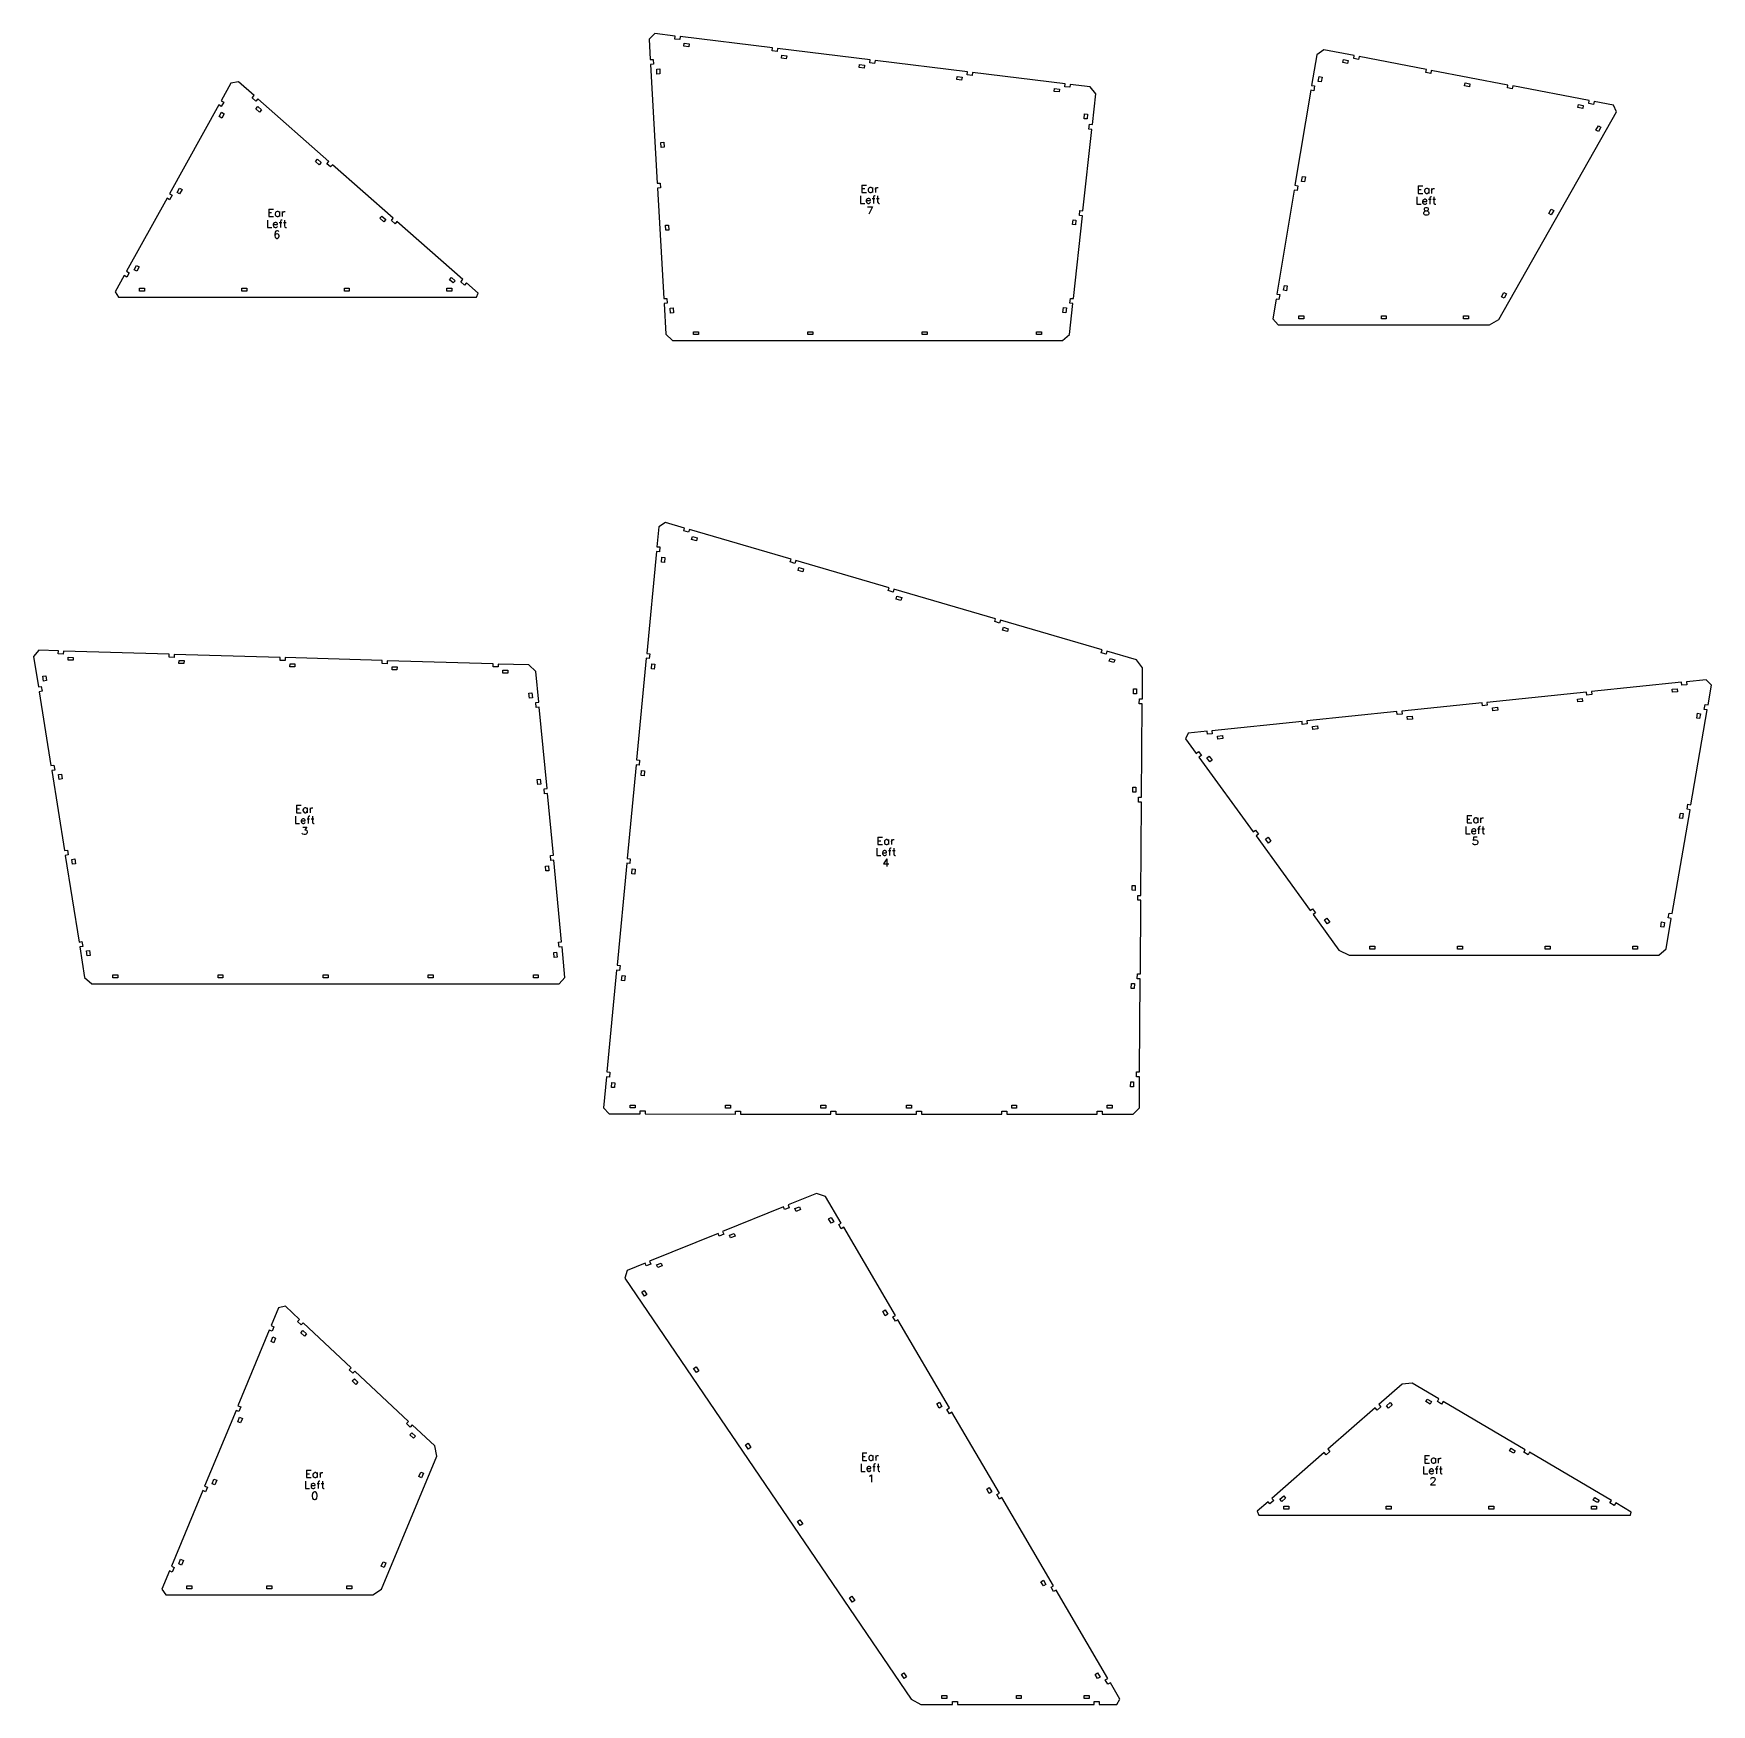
# Model space of a CAD drawing. Header units: metres. Extents: x 99 to 7850, y 59 to 3503.
# Drawn here: x 6158 to 7850, y 59 to 1743 of the extents above; entities that cross this region are included whole.
import ezdxf

# ---------------------------------------------------------------- set-up
doc = ezdxf.new("R2010")
doc.units = ezdxf.units.M
doc.layers.add('ear_left_cuts', color=7, linetype='Continuous')
doc.layers.add('ear_left_marks', color=7, linetype='Continuous')

msp = doc.modelspace()

# ---------------------------------------------------------------- linework, layer by layer
at = {"layer": 'ear_left_cuts'}
for points in [[(6802.5, 1433.8), (7195.9, 1433.8), (7202.9, 1440.1), (7206.3, 1471.1), (7203.3, 1471.4), (7203.8, 1476.4), (7206.8, 1476.1), (7215.9, 1559.7), (7213, 1560.1), (7213.5, 1565), (7216.5, 1564.7), (7225.4, 1646.7), (7222.4, 1647), (7223, 1652), (7226, 1651.6), (7229.4, 1682.6), (7223.7, 1689.7), (7203.5, 1692.2), (7203.1, 1689.2), (7198.1, 1689.8), (7198.5, 1692.8), (7105.1, 1704.2), (7104.8, 1701.2), (7099.8, 1701.8), (7100.2, 1704.8), (7006.8, 1716.2), (7006.4, 1713.3), (7001.5, 1713.9), (7001.9, 1716.9), (6908.5, 1728.3), (6908.1, 1725.3), (6903.2, 1725.9), (6903.5, 1728.9), (6810.2, 1740.3), (6809.8, 1737.3), (6804.8, 1737.9), (6805.2, 1740.9), (6784.8, 1743.4), (6778.9, 1737.8), (6780.1, 1717.3), (6783.1, 1717.4), (6783.3, 1712.5), (6780.4, 1712.3), (6787.2, 1592.5), (6790.2, 1592.7), (6790.4, 1587.7), (6787.4, 1587.5), (6793.8, 1476.3), (6796.8, 1476.4), (6797, 1471.5), (6794, 1471.3), (6795.8, 1440.2)], [(6819.4, 1733.1), (6819, 1730.2), (6814, 1730.8), (6814.4, 1733.8)], [(7413.2, 1449.7), (7626.5, 1449.7), (7636, 1455.2), (7754.5, 1664.4), (7751.4, 1671.2), (7732.1, 1674.9), (7731.5, 1671.9), (7726.6, 1672.9), (7727.1, 1675.8), (7649.9, 1690.6), (7649.4, 1687.6), (7644.5, 1688.6), (7645, 1691.5), (7567.8, 1706.3), (7567.2, 1703.3), (7562.3, 1704.3), (7562.9, 1707.2), (7495, 1720.2), (7494.4, 1717.3), (7489.5, 1718.2), (7490, 1721.2), (7459.5, 1727), (7452.2, 1721.9), (7447.1, 1691.2), (7450, 1690.7), (7449.2, 1685.8), (7446.2, 1686.3), (7430.3, 1590.4), (7433.2, 1589.9), (7432.4, 1585), (7429.5, 1585.5), (7412, 1480.7), (7415, 1480.2), (7414.1, 1475.2), (7411.2, 1475.7), (7407.9, 1455.9)], [(6917.7, 1721.1), (6917.3, 1718.1), (6912.4, 1718.7), (6912.7, 1721.7)], [(6996.2, 1711.5), (6995.8, 1708.5), (6990.8, 1709.1), (6991.2, 1712.1)], [(7484, 1716.2), (7483.4, 1713.3), (7478.5, 1714.2), (7479.1, 1717.2)], [(6243.8, 1477.6), (6604.9, 1477.6), (6606.5, 1481.8), (6594.9, 1492), (6592.9, 1489.8), (6589.1, 1493.1), (6591.1, 1495.3), (6524.7, 1553.9), (6522.8, 1551.6), (6519, 1554.9), (6521, 1557.2), (6459.8, 1611.2), (6457.8, 1608.9), (6454.1, 1612.2), (6456.1, 1614.5), (6384.5, 1677.6), (6382.5, 1675.4), (6378.8, 1678.7), (6380.7, 1681), (6365, 1694.9), (6357.1, 1693.5), (6347.3, 1675.7), (6349.9, 1674.3), (6347.5, 1669.9), (6344.9, 1671.4), (6295.2, 1581.8), (6297.8, 1580.3), (6295.4, 1575.9), (6292.8, 1577.4), (6252, 1503.8), (6254.6, 1502.3), (6252.2, 1497.9), (6249.5, 1499.4), (6240.5, 1483.1)], [(6786.6, 1707.6), (6789.6, 1707.8), (6789.9, 1702.8), (6786.9, 1702.6)], [(7094.5, 1699.5), (7094.1, 1696.5), (7089.2, 1697.1), (7089.5, 1700.1)], [(7454.6, 1700.1), (7457.6, 1699.6), (7456.8, 1694.7), (7453.8, 1695.2)], [(7606.8, 1692.7), (7606.2, 1689.8), (7601.3, 1690.7), (7601.9, 1693.7)], [(7192.8, 1687.4), (7192.4, 1684.5), (7187.5, 1685.1), (7187.9, 1688)], [(6347.7, 1664.1), (6350.3, 1662.6), (6347.9, 1658.2), (6345.3, 1659.7)], [(6388, 1666.5), (6386, 1664.3), (6382.3, 1667.6), (6384.3, 1669.8)], [(7220.6, 1657.3), (7217.6, 1657.6), (7218.1, 1662.6), (7221.1, 1662.2)], [(7721.1, 1670.9), (7720.5, 1667.9), (7715.6, 1668.8), (7716.2, 1671.8)], [(7736.4, 1644.6), (7733.8, 1646.1), (7736.3, 1650.5), (7738.9, 1649)], [(6790.8, 1633.6), (6793.8, 1633.8), (6794.1, 1628.8), (6791.1, 1628.6)], [(6448.3, 1613.3), (6446.3, 1611.1), (6442.6, 1614.4), (6444.6, 1616.6)], [(7437.8, 1599.3), (7440.8, 1598.8), (7440, 1593.9), (7437, 1594.4)], [(6305.3, 1587.6), (6307.9, 1586.1), (6305.5, 1581.8), (6302.9, 1583.2)], [(6513.3, 1556), (6511.3, 1553.7), (6507.5, 1557.1), (6509.5, 1559.3)], [(7688.8, 1560.6), (7686.2, 1562.1), (7688.7, 1566.4), (7691.3, 1565)], [(6795.6, 1550.1), (6798.6, 1550.3), (6798.9, 1545.3), (6795.9, 1545.1)], [(7208.9, 1550.4), (7205.9, 1550.8), (7206.5, 1555.7), (7209.4, 1555.4)], [(6262.1, 1509.6), (6264.7, 1508.2), (6262.3, 1503.8), (6259.6, 1505.2)], [(6583.4, 1494.1), (6581.4, 1491.9), (6577.7, 1495.2), (6579.6, 1497.4)], [(7419.6, 1489.5), (7422.5, 1489.1), (7421.7, 1484.1), (7418.7, 1484.6)], [(6264.9, 1483.6), (6264.9, 1486.6), (6269.9, 1486.6), (6269.9, 1483.6)], [(6368.3, 1483.6), (6368.3, 1486.6), (6373.3, 1486.6), (6373.3, 1483.6)], [(6471.6, 1483.6), (6471.6, 1486.6), (6476.6, 1486.6), (6476.6, 1483.6)], [(6574.9, 1483.6), (6574.9, 1486.6), (6579.9, 1486.6), (6579.9, 1483.6)], [(7641.2, 1476.6), (7638.6, 1478), (7641.1, 1482.4), (7643.7, 1480.9)], [(6800.3, 1466.6), (6803.3, 1466.8), (6803.6, 1461.8), (6800.6, 1461.6)], [(7199.2, 1461.8), (7196.2, 1462.1), (7196.8, 1467.1), (7199.8, 1466.8)], [(7434.3, 1455.7), (7434.3, 1458.7), (7439.3, 1458.7), (7439.3, 1455.7)], [(7517.4, 1455.7), (7517.4, 1458.7), (7522.4, 1458.7), (7522.4, 1455.7)], [(7600.4, 1455.7), (7600.4, 1458.7), (7605.4, 1458.7), (7605.4, 1455.7)], [(6823.7, 1439.8), (6823.7, 1442.8), (6828.7, 1442.8), (6828.7, 1439.8)], [(6939, 1439.8), (6939, 1442.8), (6944, 1442.8), (6944, 1439.8)], [(7054.4, 1439.8), (7054.4, 1442.8), (7059.4, 1442.8), (7059.4, 1439.8)], [(7169.7, 1439.8), (7169.7, 1442.8), (7174.7, 1442.8), (7174.7, 1439.8)], [(6738.7, 654), (6769.9, 654), (6769.9, 657), (6774.9, 657), (6774.9, 654), (6866, 653.9), (6866.1, 656.9), (6871.1, 656.9), (6871, 653.9), (6962.2, 653.9), (6962.2, 656.9), (6967.2, 656.9), (6967.2, 653.9), (7048.6, 653.9), (7048.6, 656.9), (7053.6, 656.9), (7053.6, 653.9), (7134.6, 653.8), (7134.6, 656.8), (7139.6, 656.8), (7139.6, 653.8), (7230.8, 653.8), (7230.8, 656.8), (7235.8, 656.8), (7235.8, 653.8), (7267, 653.8), (7273.4, 660.1), (7273.6, 691.3), (7270.6, 691.3), (7270.6, 696.3), (7273.6, 696.3), (7274.3, 790.3), (7271.3, 790.3), (7271.4, 795.3), (7274.4, 795.3), (7274.9, 869.4), (7271.9, 869.4), (7271.9, 874.4), (7274.9, 874.4), (7275.6, 968.4), (7272.6, 968.5), (7272.6, 973.5), (7275.6, 973.4), (7276.3, 1067.5), (7273.3, 1067.5), (7273.4, 1072.5), (7276.4, 1072.5), (7276.6, 1103.7), (7270.5, 1111.8), (7240.6, 1120.5), (7239.8, 1117.6), (7235, 1119), (7235.8, 1121.9), (7133.2, 1151.9), (7132.4, 1149), (7127.6, 1150.4), (7128.4, 1153.3), (7025.8, 1183.2), (7025, 1180.3), (7020.2, 1181.7), (7021, 1184.6), (6926.9, 1212.1), (6926, 1209.2), (6921.2, 1210.6), (6922.1, 1213.5), (6819.6, 1243.4), (6818.7, 1240.5), (6813.9, 1241.9), (6814.8, 1244.8), (6795.5, 1250.5), (6788.8, 1245.9), (6786.9, 1225.9), (6789.8, 1225.7), (6789.4, 1220.7), (6786.4, 1221), (6776.6, 1118.4), (6779.6, 1118.1), (6779.1, 1113.2), (6776.1, 1113.5), (6766.4, 1010.9), (6769.4, 1010.6), (6768.9, 1005.7), (6765.9, 1005.9), (6756.9, 911.7), (6759.9, 911.4), (6759.4, 906.5), (6756.4, 906.7), (6746.7, 804), (6749.6, 803.7), (6749.2, 798.7), (6746.2, 799), (6736.4, 696.3), (6739.4, 696), (6738.9, 691), (6735.9, 691.3), (6733, 660.3)], [(6827.5, 1234.9), (6826.6, 1232), (6821.8, 1233.4), (6822.7, 1236.3)], [(6791.9, 1215.4), (6794.9, 1215.1), (6794.4, 1210.2), (6791.4, 1210.4)], [(6934.8, 1203.5), (6934, 1200.7), (6929.2, 1202.1), (6930, 1204.9)], [(7033.7, 1174.7), (7032.9, 1171.8), (7028.1, 1173.2), (7028.9, 1176.1)], [(7141.1, 1143.3), (7140.3, 1140.4), (7135.5, 1141.8), (7136.3, 1144.7)], [(6217.1, 785.3), (6688.4, 785.3), (6694.1, 791.6), (6691.2, 822.6), (6688.2, 822.3), (6687.7, 827.3), (6690.7, 827.6), (6682.9, 909.8), (6679.9, 909.5), (6679.4, 914.5), (6682.4, 914.8), (6676.5, 977.1), (6673.5, 976.8), (6673, 981.8), (6676, 982.1), (6668.2, 1064.3), (6665.2, 1064), (6664.7, 1069), (6667.7, 1069.3), (6664.8, 1100.3), (6657.8, 1106.8), (6626.7, 1107.7), (6626.6, 1104.7), (6621.6, 1104.9), (6621.7, 1107.9), (6514.9, 1111), (6514.8, 1108), (6509.8, 1108.2), (6509.9, 1111.2), (6411.9, 1114.1), (6411.8, 1111.1), (6406.9, 1111.2), (6406.9, 1114.2), (6300.1, 1117.4), (6300, 1114.4), (6295, 1114.6), (6295.1, 1117.6), (6188.2, 1120.7), (6188.1, 1117.7), (6183.1, 1117.9), (6183.2, 1120.9), (6163.5, 1121.5), (6158.2, 1115.4), (6163.1, 1084.6), (6166, 1085.1), (6166.8, 1080.2), (6163.9, 1079.7), (6175.7, 1005.2), (6178.7, 1005.7), (6179.5, 1000.7), (6176.5, 1000.2), (6189.3, 919.7), (6192.3, 920.1), (6193.1, 915.2), (6190.1, 914.7), (6204, 827.3), (6207, 827.8), (6207.8, 822.8), (6204.8, 822.4), (6209.7, 791.6)], [(6198, 1114.4), (6198, 1111.4), (6193, 1111.6), (6193, 1114.6)], [(6309.9, 1111.1), (6309.8, 1108.1), (6304.8, 1108.3), (6304.9, 1111.3)], [(6421.8, 1107.8), (6421.7, 1104.8), (6416.7, 1104.9), (6416.8, 1107.9)], [(6524.8, 1104.7), (6524.7, 1101.7), (6519.7, 1101.9), (6519.8, 1104.9)], [(6636.5, 1101.4), (6636.4, 1098.4), (6631.4, 1098.6), (6631.5, 1101.6)], [(6781.6, 1107.9), (6784.6, 1107.6), (6784.1, 1102.6), (6781.2, 1102.9)], [(7248.6, 1111.9), (7247.7, 1109.1), (7242.9, 1110.5), (7243.8, 1113.4)], [(6167.4, 1095.4), (6170.4, 1095.9), (6171.2, 1091), (6168.2, 1090.5)], [(7484.8, 814.1), (7797.1, 814.1), (7804.5, 820.4), (7809.8, 851.1), (7806.8, 851.6), (7807.7, 856.5), (7810.6, 856), (7828.7, 960.7), (7825.7, 961.2), (7826.6, 966.2), (7829.5, 965.6), (7846, 1061.4), (7843.1, 1061.9), (7843.9, 1066.9), (7846.9, 1066.4), (7850.3, 1086.3), (7845.1, 1091.9), (7825.1, 1089.8), (7825.4, 1086.8), (7820.4, 1086.3), (7820.1, 1089.3), (7729.4, 1079.9), (7729.7, 1077), (7724.7, 1076.4), (7724.4, 1079.4), (7623.9, 1069), (7624.2, 1066.1), (7619.3, 1065.5), (7619, 1068.5), (7538, 1060.2), (7538.3, 1057.2), (7533.3, 1056.7), (7533, 1059.7), (7442.3, 1050.3), (7442.6, 1047.3), (7437.7, 1046.8), (7437.4, 1049.8), (7346.6, 1040.4), (7346.9, 1037.4), (7342, 1036.9), (7341.7, 1039.9), (7322.6, 1037.9), (7320, 1032.1), (7330.6, 1017.6), (7333, 1019.4), (7336, 1015.3), (7333.5, 1013.6), (7388.1, 938.4), (7390.6, 940.1), (7393.5, 936.1), (7391.1, 934.3), (7445.7, 859.1), (7448.1, 860.9), (7451.1, 856.9), (7448.6, 855.1), (7474.7, 819.3)], [(6661.3, 1073.7), (6658.3, 1073.4), (6657.8, 1078.4), (6660.8, 1078.7)], [(7270.4, 1077.5), (7267.4, 1077.6), (7267.4, 1082.6), (7270.4, 1082.5)], [(7720, 1072.9), (7720.4, 1070), (7715.4, 1069.4), (7715.1, 1072.4)], [(7815.7, 1082.8), (7816, 1079.8), (7811.1, 1079.3), (7810.8, 1082.3)], [(7548.6, 1055.2), (7548.9, 1052.2), (7543.9, 1051.7), (7543.6, 1054.7)], [(7634.5, 1064.1), (7634.8, 1061.1), (7629.8, 1060.6), (7629.5, 1063.6)], [(7838.4, 1052.6), (7835.5, 1053.1), (7836.3, 1058), (7839.3, 1057.5)], [(7357.2, 1035.5), (7357.5, 1032.5), (7352.5, 1032), (7352.2, 1035)], [(7452.9, 1045.3), (7453.2, 1042.4), (7448.2, 1041.8), (7447.9, 1044.8)], [(6771.4, 1000.4), (6774.4, 1000.1), (6773.9, 995.1), (6770.9, 995.4)], [(7341.3, 1013.1), (7343.7, 1014.8), (7346.7, 1010.8), (7344.3, 1009)], [(6183.2, 996.3), (6186.2, 996.7), (6187, 991.8), (6184, 991.3)], [(6669.6, 986.5), (6666.6, 986.2), (6666.1, 991.2), (6669.1, 991.5)], [(7269.7, 978.5), (7266.7, 978.5), (7266.7, 983.5), (7269.7, 983.5)], [(7821.1, 951.9), (7818.1, 952.4), (7819, 957.3), (7821.9, 956.8)], [(7400.7, 931.2), (7403.2, 933), (7406.1, 929), (7403.7, 927.2)], [(6196.8, 910.7), (6199.8, 911.2), (6200.6, 906.3), (6197.6, 905.8)], [(6677.9, 899.3), (6674.9, 899), (6674.4, 904), (6677.4, 904.3)], [(6761.9, 901.2), (6764.9, 900.9), (6764.4, 895.9), (6761.5, 896.2)], [(7269, 879.4), (7266, 879.5), (7266, 884.5), (7269, 884.4)], [(7460, 849.7), (7462.4, 851.5), (7465.3, 847.4), (7462.9, 845.6)], [(7802.2, 842.2), (7799.2, 842.7), (7800.1, 847.7), (7803, 847.2)], [(6211.5, 818.4), (6214.5, 818.8), (6215.3, 813.9), (6212.3, 813.4)], [(6686.2, 812.1), (6683.2, 811.8), (6682.7, 816.8), (6685.7, 817.1)], [(7505.9, 820.1), (7505.9, 823.1), (7510.9, 823.1), (7510.9, 820.1)], [(7594.2, 820.1), (7594.2, 823.1), (7599.2, 823.1), (7599.2, 820.1)], [(7682.6, 820.1), (7682.6, 823.1), (7687.6, 823.1), (7687.6, 820.1)], [(7770.9, 820.1), (7770.9, 823.1), (7775.9, 823.1), (7775.9, 820.1)], [(6238.2, 791.3), (6238.2, 794.3), (6243.2, 794.3), (6243.2, 791.3)], [(6344.2, 791.3), (6344.2, 794.3), (6349.2, 794.3), (6349.2, 791.3)], [(6450.2, 791.3), (6450.2, 794.3), (6455.2, 794.3), (6455.2, 791.3)], [(6556.2, 791.3), (6556.2, 794.3), (6561.2, 794.3), (6561.2, 791.3)], [(6662.2, 791.3), (6662.2, 794.3), (6667.2, 794.3), (6667.2, 791.3)], [(6751.7, 793.5), (6754.7, 793.2), (6754.2, 788.2), (6751.2, 788.5)], [(7268.2, 780.4), (7265.2, 780.4), (7265.3, 785.4), (7268.3, 785.4)], [(6741.4, 685.8), (6744.4, 685.5), (6743.9, 680.5), (6740.9, 680.8)], [(7267.5, 681.3), (7264.5, 681.3), (7264.6, 686.3), (7267.6, 686.3)], [(6759.9, 660), (6759.9, 663), (6764.9, 663), (6764.9, 660)], [(6856.1, 659.9), (6856.1, 662.9), (6861.1, 662.9), (6861.1, 659.9)], [(6952.2, 659.9), (6952.2, 662.9), (6957.2, 662.9), (6957.2, 659.9)], [(7038.6, 659.9), (7038.6, 662.9), (7043.6, 662.9), (7043.6, 659.9)], [(7144.6, 659.8), (7144.6, 662.8), (7149.6, 662.8), (7149.6, 659.8)], [(7240.8, 659.8), (7240.8, 662.8), (7245.8, 662.8), (7245.8, 659.8)], [(7053, 58.6), (7084.8, 58.6), (7084.8, 61.6), (7089.8, 61.6), (7089.8, 58.6), (7227.7, 58.6), (7227.7, 61.6), (7232.7, 61.6), (7232.7, 58.6), (7250.6, 58.6), (7253.8, 64), (7244.1, 80.5), (7241.5, 79), (7239, 83.3), (7241.6, 84.8), (7189.4, 173.9), (7186.8, 172.4), (7184.3, 176.7), (7186.9, 178.2), (7134.8, 267.3), (7132.2, 265.7), (7129.7, 270.1), (7132.2, 271.6), (7084.4, 353.3), (7081.8, 351.7), (7079.3, 356.1), (7081.9, 357.6), (7029.9, 446.5), (7027.3, 444.9), (7024.7, 449.3), (7027.3, 450.8), (6975.3, 539.7), (6972.7, 538.1), (6970.2, 542.5), (6972.8, 544), (6957, 570.9), (6947.9, 573.9), (6919.1, 562.2), (6920.2, 559.4), (6915.6, 557.5), (6914.4, 560.3), (6853.1, 535.3), (6854.2, 532.6), (6849.6, 530.7), (6848.5, 533.5), (6779.5, 505.4), (6780.7, 502.6), (6776, 500.7), (6774.9, 503.5), (6756.9, 496.2), (6754.6, 488.5), (7043.1, 63.8)], [(6930.6, 560.4), (6931.7, 557.6), (6927.1, 555.7), (6926, 558.5)], [(6965.1, 545.3), (6962.5, 543.7), (6959.9, 548.1), (6962.5, 549.6)], [(6864.6, 533.6), (6865.8, 530.8), (6861.1, 528.9), (6860, 531.7)], [(6791.1, 503.6), (6792.2, 500.8), (6787.6, 499), (6786.4, 501.7)], [(6771.5, 474.4), (6773.9, 476.1), (6776.7, 472), (6774.3, 470.3)], [(6291.5, 169.1), (6500.2, 169.1), (6509, 174.9), (6565, 309), (6562.8, 319.2), (6540.1, 340.4), (6538, 338.3), (6534.4, 341.7), (6536.4, 343.9), (6482.1, 394.7), (6480.1, 392.5), (6476.4, 395.9), (6478.5, 398.1), (6430.1, 443.4), (6428.1, 441.2), (6424.4, 444.6), (6426.5, 446.8), (6412.4, 460), (6405.3, 458.5), (6397.9, 440.6), (6400.6, 439.4), (6398.7, 434.8), (6395.9, 436), (6364.3, 359.7), (6367.1, 358.6), (6365.1, 353.9), (6362.4, 355.1), (6330.7, 278.8), (6333.5, 277.7), (6331.6, 273), (6328.8, 274.2), (6297.2, 197.9), (6299.9, 196.8), (6298, 192.1), (6295.2, 193.3), (6287.6, 174.9)], [(7019.6, 452.1), (7017, 450.5), (7014.5, 454.9), (7017.1, 456.4)], [(6399.6, 429.1), (6402.3, 427.9), (6400.4, 423.3), (6397.7, 424.4)], [(6433.3, 432.2), (6431.3, 430), (6427.6, 433.4), (6429.7, 435.6)], [(6823.8, 397.3), (6826.3, 399), (6829.1, 394.9), (6826.6, 393.2)], [(6485.3, 383.5), (6483.3, 381.3), (6479.6, 384.7), (6481.7, 386.9)], [(7393.9, 249.4), (7768.6, 249.4), (7769.5, 252.6), (7753.8, 261.8), (7752.3, 259.2), (7748, 261.7), (7749.5, 264.3), (7666.9, 312.9), (7665.4, 310.3), (7661.1, 312.8), (7662.6, 315.4), (7579.7, 364.1), (7578.2, 361.5), (7573.9, 364), (7575.4, 366.6), (7548.6, 382.4), (7538.3, 381.4), (7514.9, 360.9), (7516.8, 358.6), (7513.1, 355.4), (7511.1, 357.6), (7463.4, 315.8), (7465.4, 313.6), (7461.6, 310.3), (7459.7, 312.5), (7406.9, 266.3), (7408.9, 264.1), (7405.1, 260.8), (7403.1, 263), (7392.3, 253.5)], [(7074.2, 358.9), (7071.6, 357.3), (7069.1, 361.7), (7071.7, 363.2)], [(7526.3, 363), (7528.3, 360.7), (7524.6, 357.4), (7522.6, 359.7)], [(7568.1, 364), (7566.5, 361.4), (7562.2, 363.9), (7563.7, 366.5)], [(6366, 348.2), (6368.8, 347), (6366.9, 342.4), (6364.1, 343.5)], [(6543.3, 329.2), (6541.2, 327), (6537.6, 330.5), (6539.6, 332.6)], [(6876.2, 320.2), (6878.7, 321.9), (6881.5, 317.7), (6879, 316)], [(7652.5, 314.4), (7651, 311.8), (7646.7, 314.3), (7648.2, 316.9)], [(6549.4, 287.1), (6546.6, 288.3), (6548.6, 292.9), (6551.3, 291.7)], [(6340.1, 285.7), (6342.9, 284.6), (6341, 280), (6338.2, 281.1)], [(7124.5, 272.9), (7122, 271.3), (7119.4, 275.7), (7122, 277.2)], [(7418.9, 268.8), (7420.9, 266.6), (7417.1, 263.3), (7415.1, 265.6)], [(7419, 255.4), (7419, 258.4), (7424, 258.4), (7424, 255.4)], [(7522.4, 255.4), (7522.4, 258.4), (7527.4, 258.4), (7527.4, 255.4)], [(7625.9, 255.4), (7625.9, 258.4), (7630.9, 258.4), (7630.9, 255.4)], [(7729.4, 255.4), (7729.4, 258.4), (7734.4, 258.4), (7734.4, 255.4)], [(7737, 264.7), (7735.4, 262.2), (7731.1, 264.7), (7732.6, 267.3)], [(6928.6, 243.1), (6931.1, 244.7), (6933.9, 240.6), (6931.4, 238.9)], [(6306.5, 204.9), (6309.3, 203.7), (6307.4, 199.1), (6304.6, 200.2)], [(6511.7, 196.8), (6508.9, 197.9), (6510.8, 202.5), (6513.6, 201.4)], [(6312.7, 175.1), (6312.7, 178.1), (6317.7, 178.1), (6317.7, 175.1)], [(6393.4, 175.1), (6393.4, 178.1), (6398.4, 178.1), (6398.4, 175.1)], [(6474.1, 175.1), (6474.1, 178.1), (6479.1, 178.1), (6479.1, 175.1)], [(7179.2, 179.5), (7176.6, 178), (7174.1, 182.3), (7176.7, 183.8)], [(6981, 165.9), (6983.5, 167.6), (6986.3, 163.5), (6983.8, 161.8)], [(7033.4, 88.8), (7035.8, 90.5), (7038.6, 86.4), (7036.2, 84.7)], [(7233.9, 86.1), (7231.3, 84.6), (7228.8, 88.9), (7231.3, 90.4)], [(7074.2, 64.6), (7074.2, 67.6), (7079.2, 67.6), (7079.2, 64.6)], [(7149.3, 64.6), (7149.3, 67.6), (7154.3, 67.6), (7154.3, 64.6)], [(7217.7, 64.6), (7217.7, 67.6), (7222.7, 67.6), (7222.7, 64.6)]]:
    msp.add_lwpolyline(points, close=True, dxfattribs=at)
at = {"layer": 'ear_left_marks'}
for p, q in [((6993.5, 1590.7), (6993.5, 1583.2)), ((6993.5, 1590.7), (6998.2, 1590.7)), ((6992.3, 1579.7), (6992.3, 1572.2)), ((6993.5, 1587.1), (6996.4, 1587.1)), ((6993.5, 1583.2), (6998.2, 1583.2)), ((6998.3, 1576.1), (6998, 1575.1)), ((6998, 1575.1), (7002.3, 1575.1)), ((6998, 1575.1), (6998, 1574.3)), ((6998, 1574.3), (6998.3, 1573.3)), ((6999, 1576.8), (6998.3, 1576.1)), ((6999.8, 1577.2), (6999, 1576.8)), ((7000.8, 1577.2), (6999.8, 1577.2)), ((7000.3, 1587.1), (6999.9, 1586.1)), ((6999.9, 1586.1), (6999.9, 1585.3)), ((6999.9, 1585.3), (7000.3, 1584.3)), ((7001, 1587.8), (7000.3, 1587.1)), ((7000.3, 1584.3), (7001, 1583.6)), ((7001.5, 1576.8), (7000.8, 1577.2)), ((7001.7, 1588.2), (7001, 1587.8)), ((7001, 1583.6), (7001.7, 1583.2)), ((7001.9, 1576.5), (7001.5, 1576.8)), ((7002.8, 1588.2), (7001.7, 1588.2)), ((7001.7, 1583.2), (7002.8, 1583.2)), ((7002.3, 1575.8), (7001.9, 1576.5)), ((7002.3, 1575.1), (7002.3, 1575.8)), ((7003.5, 1587.8), (7002.8, 1588.2)), ((7002.8, 1583.2), (7003.5, 1583.6)), ((7004.2, 1587.1), (7003.5, 1587.8)), ((7003.5, 1583.6), (7004.2, 1584.3)), ((7004, 1577.2), (7006.5, 1577.2)), ((7004.2, 1588.2), (7004.2, 1583.2)), ((7005.5, 1579.3), (7005.1, 1578.3)), ((7005.1, 1578.3), (7005.1, 1572.2)), ((7006.2, 1579.7), (7005.5, 1579.3)), ((7006.9, 1579.7), (7006.2, 1579.7)), ((7007.1, 1588.2), (7007.1, 1583.2)), ((7007.1, 1586.1), (7007.4, 1587.1)), ((7007.4, 1587.1), (7008.2, 1587.8)), ((7008.2, 1587.8), (7008.9, 1588.2)), ((7008.3, 1577.2), (7010.8, 1577.2)), ((7008.9, 1588.2), (7009.9, 1588.2)), ((7009.4, 1579.7), (7009.4, 1573.6)), ((7553.3, 1578.8), (7553.3, 1571.3)), ((7554.6, 1589.8), (7554.6, 1582.3)), ((7554.6, 1589.8), (7559.2, 1589.8)), ((7554.6, 1586.2), (7557.4, 1586.2)), ((7554.6, 1582.3), (7559.2, 1582.3)), ((7559.4, 1575.2), (7559, 1574.2)), ((7559, 1574.2), (7563.3, 1574.2)), ((7559, 1574.2), (7559, 1573.4)), ((7560.1, 1575.9), (7559.4, 1575.2)), ((7560.8, 1576.3), (7560.1, 1575.9)), ((7561.9, 1576.3), (7560.8, 1576.3)), ((7561.3, 1586.2), (7561, 1585.2)), ((7561, 1585.2), (7561, 1584.4)), ((7561, 1584.4), (7561.3, 1583.4)), ((7562.1, 1586.9), (7561.3, 1586.2)), ((7561.3, 1583.4), (7562.1, 1582.7)), ((7562.6, 1575.9), (7561.9, 1576.3)), ((7562.8, 1587.3), (7562.1, 1586.9)), ((7562.1, 1582.7), (7562.8, 1582.3)), ((7563, 1575.6), (7562.6, 1575.9)), ((7563.8, 1587.3), (7562.8, 1587.3)), ((7562.8, 1582.3), (7563.8, 1582.3)), ((7563.3, 1574.9), (7563, 1575.6)), ((7563.3, 1574.2), (7563.3, 1574.9)), ((7564.6, 1586.9), (7563.8, 1587.3)), ((7563.8, 1582.3), (7564.6, 1582.7)), ((7565.3, 1586.2), (7564.6, 1586.9)), ((7564.6, 1582.7), (7565.3, 1583.4)), ((7565.1, 1576.3), (7567.6, 1576.3)), ((7565.3, 1587.3), (7565.3, 1582.3)), ((7566.5, 1578.4), (7566.2, 1577.4)), ((7566.2, 1577.4), (7566.2, 1571.3)), ((7567.2, 1578.8), (7566.5, 1578.4)), ((7568, 1578.8), (7567.2, 1578.8)), ((7568.1, 1587.3), (7568.1, 1582.3)), ((7568.1, 1585.2), (7568.5, 1586.2)), ((7568.5, 1586.2), (7569.2, 1586.9)), ((7569.2, 1586.9), (7569.9, 1587.3)), ((7569.4, 1576.3), (7571.9, 1576.3)), ((7569.9, 1587.3), (7571, 1587.3)), ((7570.5, 1578.8), (7570.5, 1572.7)), ((6395.5, 1566.4), (6395.5, 1558.9)), ((6395.5, 1566.4), (6400.1, 1566.4)), ((6395.5, 1562.9), (6398.3, 1562.9)), ((6395.5, 1558.9), (6400.1, 1558.9)), ((6402.2, 1562.9), (6401.9, 1561.8)), ((6401.9, 1561.8), (6401.9, 1561.1)), ((6401.9, 1561.1), (6402.2, 1560)), ((6403, 1563.6), (6402.2, 1562.9)), ((6402.2, 1560), (6403, 1559.3)), ((6403.7, 1563.9), (6403, 1563.6)), ((6403, 1559.3), (6403.7, 1558.9)), ((6404.7, 1563.9), (6403.7, 1563.9)), ((6403.7, 1558.9), (6404.7, 1558.9)), ((6405.5, 1563.6), (6404.7, 1563.9)), ((6404.7, 1558.9), (6405.5, 1559.3)), ((6406.2, 1562.9), (6405.5, 1563.6)), ((6405.5, 1559.3), (6406.2, 1560)), ((6406.2, 1563.9), (6406.2, 1558.9)), ((6409, 1563.9), (6409, 1558.9)), ((6409, 1561.8), (6409.4, 1562.9)), ((6409.4, 1562.9), (6410.1, 1563.6)), ((6410.1, 1563.6), (6410.8, 1563.9)), ((6410.8, 1563.9), (6411.9, 1563.9)), ((6992.3, 1572.2), (6996.5, 1572.2)), ((6998.3, 1573.3), (6999, 1572.6)), ((6999, 1572.6), (6999.8, 1572.2)), ((6999.2, 1568.7), (7004.2, 1568.7)), ((6999.8, 1572.2), (7000.8, 1572.2)), ((7004.2, 1568.7), (7000.7, 1561.2)), ((7000.8, 1572.2), (7001.5, 1572.6)), ((7001.5, 1572.6), (7002.3, 1573.3)), ((7009.4, 1573.6), (7009.8, 1572.6)), ((7009.8, 1572.6), (7010.5, 1572.2)), ((7010.5, 1572.2), (7011.2, 1572.2)), ((7553.3, 1571.3), (7557.6, 1571.3)), ((7559, 1573.4), (7559.4, 1572.4)), ((7559.4, 1572.4), (7560.1, 1571.7)), ((7560.1, 1571.7), (7560.8, 1571.3)), ((7560.3, 1562.8), (7560.6, 1563.5)), ((7560.3, 1561.7), (7560.3, 1562.8)), ((7560.6, 1561), (7560.3, 1561.7)), ((7561, 1567.4), (7560.6, 1566.7)), ((7560.6, 1566.7), (7560.6, 1566)), ((7560.6, 1566), (7561, 1565.3)), ((7560.6, 1563.5), (7561.3, 1564.2)), ((7561, 1560.7), (7560.6, 1561)), ((7560.8, 1571.3), (7561.9, 1571.3)), ((7562.1, 1567.8), (7561, 1567.4)), ((7561, 1565.3), (7561.7, 1564.9)), ((7562.1, 1560.3), (7561, 1560.7)), ((7561.3, 1564.2), (7562.4, 1564.6)), ((7561.7, 1564.9), (7563.1, 1564.6)), ((7561.9, 1571.3), (7562.6, 1571.7)), ((7563.5, 1567.8), (7562.1, 1567.8)), ((7563.5, 1560.3), (7562.1, 1560.3)), ((7562.4, 1564.6), (7563.8, 1564.9)), ((7562.6, 1571.7), (7563.3, 1572.4)), ((7563.1, 1564.6), (7564.2, 1564.2)), ((7564.6, 1567.4), (7563.5, 1567.8)), ((7564.6, 1560.7), (7563.5, 1560.3)), ((7563.8, 1564.9), (7564.6, 1565.3)), ((7564.2, 1564.2), (7564.9, 1563.5)), ((7564.9, 1566.7), (7564.6, 1567.4)), ((7564.6, 1565.3), (7564.9, 1566)), ((7564.9, 1561), (7564.6, 1560.7)), ((7564.9, 1566), (7564.9, 1566.7)), ((7564.9, 1563.5), (7565.3, 1562.8)), ((7565.3, 1561.7), (7564.9, 1561)), ((7565.3, 1562.8), (7565.3, 1561.7)), ((7570.5, 1572.7), (7570.8, 1571.7)), ((7570.8, 1571.7), (7571.5, 1571.3)), ((7571.5, 1571.3), (7572.2, 1571.3)), ((6394.2, 1555.4), (6394.2, 1547.9)), ((6394.2, 1547.9), (6398.5, 1547.9)), ((6400.3, 1551.9), (6399.9, 1550.8)), ((6399.9, 1550.8), (6404.2, 1550.8)), ((6399.9, 1550.8), (6399.9, 1550.1)), ((6399.9, 1550.1), (6400.3, 1549)), ((6401, 1552.6), (6400.3, 1551.9)), ((6400.3, 1549), (6401, 1548.3)), ((6401.7, 1552.9), (6401, 1552.6)), ((6401, 1548.3), (6401.7, 1547.9)), ((6401.7, 1543), (6401.4, 1541.2)), ((6401.4, 1541.2), (6401.4, 1539.4)), ((6401.7, 1540.5), (6401.4, 1539.4)), ((6402.8, 1552.9), (6401.7, 1552.9)), ((6401.7, 1547.9), (6402.8, 1547.9)), ((6402.4, 1544.1), (6401.7, 1543)), ((6402.4, 1541.2), (6401.7, 1540.5)), ((6403.5, 1544.4), (6402.4, 1544.1)), ((6403.5, 1541.6), (6402.4, 1541.2)), ((6403.5, 1552.6), (6402.8, 1552.9)), ((6402.8, 1547.9), (6403.5, 1548.3)), ((6403.9, 1552.2), (6403.5, 1552.6)), ((6403.5, 1548.3), (6404.2, 1549)), ((6404.2, 1544.4), (6403.5, 1544.4)), ((6403.9, 1541.6), (6403.5, 1541.6)), ((6404.2, 1551.5), (6403.9, 1552.2)), ((6404.9, 1541.2), (6403.9, 1541.6)), ((6404.2, 1550.8), (6404.2, 1551.5)), ((6405.3, 1544.1), (6404.2, 1544.4)), ((6405.6, 1540.5), (6404.9, 1541.2)), ((6405.6, 1543.4), (6405.3, 1544.1)), ((6406, 1539.4), (6405.6, 1540.5)), ((6406, 1552.9), (6408.5, 1552.9)), ((6407.4, 1555.1), (6407.1, 1554)), ((6407.1, 1554), (6407.1, 1547.9)), ((6408.1, 1555.4), (6407.4, 1555.1)), ((6408.9, 1555.4), (6408.1, 1555.4)), ((6410.3, 1552.9), (6412.8, 1552.9)), ((6411.4, 1555.4), (6411.4, 1549.4)), ((6411.4, 1549.4), (6411.7, 1548.3)), ((6411.7, 1548.3), (6412.4, 1547.9)), ((6412.4, 1547.9), (6413.1, 1547.9)), ((6401.4, 1539.4), (6401.7, 1538)), ((6401.7, 1538), (6402.4, 1537.3)), ((6402.4, 1537.3), (6403.5, 1536.9)), ((6403.5, 1536.9), (6403.9, 1536.9)), ((6403.9, 1536.9), (6404.9, 1537.3)), ((6404.9, 1537.3), (6405.6, 1538)), ((6405.6, 1538), (6406, 1539.1)), ((6406, 1539.1), (6406, 1539.4)), ((6423.5, 965.2), (6423.5, 957.7)), ((6423.5, 965.2), (6428.1, 965.2)), ((6422.2, 954.2), (6422.2, 946.7)), ((6423.5, 961.7), (6426.3, 961.7)), ((6423.5, 957.7), (6428.1, 957.7)), ((6428.3, 950.7), (6427.9, 949.6)), ((6427.9, 949.6), (6432.2, 949.6)), ((6427.9, 949.6), (6427.9, 948.9)), ((6427.9, 948.9), (6428.3, 947.8)), ((6429, 951.4), (6428.3, 950.7)), ((6428.3, 947.8), (6429, 947.1)), ((6429.7, 951.7), (6429, 951.4)), ((6430.8, 951.7), (6429.7, 951.7)), ((6430.3, 961.7), (6429.9, 960.6)), ((6429.9, 960.6), (6429.9, 959.9)), ((6429.9, 959.9), (6430.3, 958.8)), ((6431, 962.4), (6430.3, 961.7)), ((6430.3, 958.8), (6431, 958.1)), ((6431.5, 951.4), (6430.8, 951.7)), ((6431.7, 962.7), (6431, 962.4)), ((6431, 958.1), (6431.7, 957.7)), ((6431.9, 951), (6431.5, 951.4)), ((6431.5, 947.1), (6432.2, 947.8)), ((6432.8, 962.7), (6431.7, 962.7)), ((6431.7, 957.7), (6432.8, 957.7)), ((6432.2, 950.3), (6431.9, 951)), ((6432.2, 949.6), (6432.2, 950.3)), ((6433.5, 962.4), (6432.8, 962.7)), ((6432.8, 957.7), (6433.5, 958.1)), ((6434.2, 961.7), (6433.5, 962.4)), ((6433.5, 958.1), (6434.2, 958.8)), ((6434, 951.7), (6436.5, 951.7)), ((6434.2, 962.7), (6434.2, 957.7)), ((6435.4, 953.9), (6435.1, 952.8)), ((6435.1, 952.8), (6435.1, 946.7)), ((6436.1, 954.2), (6435.4, 953.9)), ((6436.9, 954.2), (6436.1, 954.2)), ((6437, 962.7), (6437, 957.7)), ((6437, 960.6), (6437.4, 961.7)), ((6437.4, 961.7), (6438.1, 962.4)), ((6438.1, 962.4), (6438.8, 962.7)), ((6438.3, 951.7), (6440.8, 951.7)), ((6438.8, 962.7), (6439.9, 962.7)), ((6439.4, 954.2), (6439.4, 948.2)), ((6439.4, 948.2), (6439.7, 947.1)), ((7603.9, 955), (7603.9, 947.5)), ((7603.9, 955), (7608.6, 955)), ((7603.9, 951.4), (7606.8, 951.4)), ((7610.7, 951.4), (7610.4, 950.3)), ((7610.4, 950.3), (7610.4, 949.6)), ((7610.4, 949.6), (7610.7, 948.5)), ((7611.4, 952.1), (7610.7, 951.4)), ((7610.7, 948.5), (7611.4, 947.8)), ((7612.2, 952.5), (7611.4, 952.1)), ((7611.4, 947.8), (7612.2, 947.5)), ((7613.2, 952.5), (7612.2, 952.5)), ((7613.9, 952.1), (7613.2, 952.5)), ((7613.2, 947.5), (7613.9, 947.8)), ((7614.7, 951.4), (7613.9, 952.1)), ((7613.9, 947.8), (7614.7, 948.5)), ((7614.7, 952.5), (7614.7, 947.5)), ((7617.5, 952.5), (7617.5, 947.5)), ((7617.5, 950.3), (7617.9, 951.4)), ((7617.9, 951.4), (7618.6, 952.1)), ((7618.6, 952.1), (7619.3, 952.5)), ((7619.3, 952.5), (7620.4, 952.5)), ((6422.2, 946.7), (6426.5, 946.7)), ((6429, 947.1), (6429.7, 946.7)), ((6429.5, 936.4), (6429.2, 937.2)), ((6429.9, 936.1), (6429.5, 936.4)), ((6429.7, 946.7), (6430.8, 946.7)), ((6429.9, 943.2), (6433.8, 943.2)), ((6431, 935.7), (6429.9, 936.1)), ((6430.8, 946.7), (6431.5, 947.1)), ((6432, 935.7), (6431, 935.7)), ((6433.8, 943.2), (6431.7, 940.4)), ((6431.7, 940.4), (6432.8, 940.4)), ((6433.1, 936.1), (6432, 935.7)), ((6432.8, 940.4), (6433.5, 940)), ((6433.8, 936.8), (6433.1, 936.1)), ((6433.5, 940), (6433.8, 939.7)), ((6433.8, 939.7), (6434.2, 938.6)), ((6434.2, 937.9), (6433.8, 936.8)), ((6434.2, 938.6), (6434.2, 937.9)), ((6439.7, 947.1), (6440.4, 946.7)), ((6440.4, 946.7), (6441.1, 946.7)), ((7009.7, 933.1), (7009.7, 925.6)), ((7009.7, 933.1), (7014.4, 933.1)), ((7602.7, 944), (7602.7, 936.5)), ((7602.7, 936.5), (7607, 936.5)), ((7603.9, 947.5), (7608.6, 947.5)), ((7608.8, 940.4), (7608.4, 939.3)), ((7608.4, 939.3), (7612.7, 939.3)), ((7608.4, 939.3), (7608.4, 938.6)), ((7608.4, 938.6), (7608.8, 937.5)), ((7609.5, 941.1), (7608.8, 940.4)), ((7608.8, 937.5), (7609.5, 936.8)), ((7610.2, 941.5), (7609.5, 941.1)), ((7609.5, 936.8), (7610.2, 936.5)), ((7610.4, 933), (7610, 929.8)), ((7611.3, 941.5), (7610.2, 941.5)), ((7610.2, 936.5), (7611.3, 936.5)), ((7613.9, 933), (7610.4, 933)), ((7612, 941.1), (7611.3, 941.5)), ((7611.3, 936.5), (7612, 936.8)), ((7612.3, 940.8), (7612, 941.1)), ((7612, 936.8), (7612.7, 937.5)), ((7612.2, 947.5), (7613.2, 947.5)), ((7612.7, 940), (7612.3, 940.8)), ((7612.7, 939.3), (7612.7, 940)), ((7614.5, 941.5), (7617, 941.5)), ((7615.9, 943.6), (7615.5, 942.5)), ((7615.5, 942.5), (7615.5, 936.5)), ((7616.6, 944), (7615.9, 943.6)), ((7617.3, 944), (7616.6, 944)), ((7618.8, 941.5), (7621.3, 941.5)), ((7619.8, 944), (7619.8, 937.9)), ((7619.8, 937.9), (7620.2, 936.8)), ((7620.2, 936.8), (7620.9, 936.5)), ((7620.9, 936.5), (7621.6, 936.5)), ((7008.5, 922.1), (7008.5, 914.6)), ((7008.5, 914.6), (7012.8, 914.6)), ((7009.7, 929.5), (7012.6, 929.5)), ((7009.7, 925.6), (7014.4, 925.6)), ((7014.5, 918.5), (7014.2, 917.4)), ((7014.2, 917.4), (7018.5, 917.4)), ((7014.2, 917.4), (7014.2, 916.7)), ((7014.2, 916.7), (7014.5, 915.6)), ((7015.3, 919.2), (7014.5, 918.5)), ((7014.5, 915.6), (7015.3, 914.9)), ((7016, 919.6), (7015.3, 919.2)), ((7015.3, 914.9), (7016, 914.6)), ((7017, 919.6), (7016, 919.6)), ((7016, 914.6), (7017, 914.6)), ((7016.5, 929.5), (7016.2, 928.4)), ((7016.2, 928.4), (7016.2, 927.7)), ((7016.2, 927.7), (7016.5, 926.6)), ((7017.2, 930.2), (7016.5, 929.5)), ((7016.5, 926.6), (7017.2, 925.9)), ((7017.8, 919.2), (7017, 919.6)), ((7017, 914.6), (7017.8, 914.9)), ((7017.9, 930.6), (7017.2, 930.2)), ((7017.2, 925.9), (7017.9, 925.6)), ((7018.1, 918.9), (7017.8, 919.2)), ((7017.8, 914.9), (7018.5, 915.6)), ((7019, 930.6), (7017.9, 930.6)), ((7017.9, 925.6), (7019, 925.6)), ((7018.5, 918.1), (7018.1, 918.9)), ((7018.5, 917.4), (7018.5, 918.1)), ((7019.7, 930.2), (7019, 930.6)), ((7019, 925.6), (7019.7, 925.9)), ((7020.4, 929.5), (7019.7, 930.2)), ((7019.7, 925.9), (7020.4, 926.6)), ((7020.3, 919.6), (7022.8, 919.6)), ((7020.4, 930.6), (7020.4, 925.6)), ((7021.7, 921.7), (7021.3, 920.6)), ((7021.3, 920.6), (7021.3, 914.6)), ((7022.4, 922.1), (7021.7, 921.7)), ((7023.1, 922.1), (7022.4, 922.1)), ((7023.3, 930.6), (7023.3, 925.6)), ((7023.3, 928.4), (7023.7, 929.5)), ((7023.7, 929.5), (7024.4, 930.2)), ((7024.4, 930.2), (7025.1, 930.6)), ((7024.5, 919.6), (7027, 919.6)), ((7025.1, 930.6), (7026.2, 930.6)), ((7025.6, 922.1), (7025.6, 916)), ((7025.6, 916), (7026, 914.9)), ((7026, 914.9), (7026.7, 914.6)), ((7026.7, 914.6), (7027.4, 914.6)), ((7610, 926.2), (7609.7, 926.9)), ((7610, 929.8), (7610.4, 930.1)), ((7610.4, 925.8), (7610, 926.2)), ((7610.4, 930.1), (7611.4, 930.5)), ((7611.4, 925.5), (7610.4, 925.8)), ((7611.4, 930.5), (7612.5, 930.5)), ((7612.5, 925.5), (7611.4, 925.5)), ((7612.5, 930.5), (7613.6, 930.1)), ((7613.6, 925.8), (7612.5, 925.5)), ((7613.6, 930.1), (7614.3, 929.4)), ((7614.3, 926.5), (7613.6, 925.8)), ((7614.3, 929.4), (7614.7, 928.3)), ((7614.7, 927.6), (7614.3, 926.5)), ((7614.7, 928.3), (7614.7, 927.6)), ((7018.8, 911.1), (7015.3, 906.1)), ((7015.3, 906.1), (7020.6, 906.1)), ((7018.8, 911.1), (7018.8, 903.6)), ((6994, 312.1), (6994, 304.6)), ((6994, 312.1), (6998.6, 312.1)), ((6994, 308.5), (6996.9, 308.5)), ((7000.8, 308.5), (7000.4, 307.4)), ((7000.4, 307.4), (7000.4, 306.7)), ((7000.4, 306.7), (7000.8, 305.7)), ((7001.5, 309.2), (7000.8, 308.5)), ((7000.8, 305.7), (7001.5, 304.9)), ((7002.2, 309.6), (7001.5, 309.2)), ((7001.5, 304.9), (7002.2, 304.6)), ((7003.3, 309.6), (7002.2, 309.6)), ((7004, 309.2), (7003.3, 309.6)), ((7003.3, 304.6), (7004, 304.9)), ((7004.7, 308.5), (7004, 309.2)), ((7004, 304.9), (7004.7, 305.7)), ((7004.7, 309.6), (7004.7, 304.6)), ((7007.6, 309.6), (7007.6, 304.6)), ((7007.6, 307.4), (7007.9, 308.5)), ((7007.9, 308.5), (7008.6, 309.2)), ((7008.6, 309.2), (7009.4, 309.6)), ((7009.4, 309.6), (7010.4, 309.6)), ((7561.3, 309.5), (7561.3, 302)), ((7561.3, 309.5), (7565.9, 309.5)), ((7561.3, 305.9), (7564.1, 305.9)), ((7568.1, 305.9), (7567.7, 304.8)), ((7567.7, 304.8), (7567.7, 304.1)), ((7568.8, 306.6), (7568.1, 305.9)), ((7569.5, 307), (7568.8, 306.6)), ((7570.6, 307), (7569.5, 307)), ((7571.3, 306.6), (7570.6, 307)), ((7572, 305.9), (7571.3, 306.6)), ((7572, 307), (7572, 302)), ((7574.8, 307), (7574.8, 302)), ((7574.8, 304.8), (7575.2, 305.9)), ((7575.2, 305.9), (7575.9, 306.6)), ((7575.9, 306.6), (7576.6, 307)), ((7576.6, 307), (7577.7, 307)), ((6433.5, 294.8), (6433.5, 287.3)), ((6433.5, 294.8), (6438.2, 294.8)), ((6433.5, 291.2), (6436.4, 291.2)), ((6440.3, 291.2), (6439.9, 290.2)), ((6439.9, 290.2), (6439.9, 289.4)), ((6439.9, 289.4), (6440.3, 288.4)), ((6441, 291.9), (6440.3, 291.2)), ((6440.3, 288.4), (6441, 287.7)), ((6441.7, 292.3), (6441, 291.9)), ((6442.8, 292.3), (6441.7, 292.3)), ((6443.5, 291.9), (6442.8, 292.3)), ((6444.2, 291.2), (6443.5, 291.9)), ((6443.5, 287.7), (6444.2, 288.4)), ((6444.2, 292.3), (6444.2, 287.3)), ((6447.1, 292.3), (6447.1, 287.3)), ((6447.1, 290.2), (6447.4, 291.2)), ((6447.4, 291.2), (6448.2, 291.9)), ((6448.2, 291.9), (6448.9, 292.3)), ((6448.9, 292.3), (6449.9, 292.3)), ((6992.7, 301.1), (6992.7, 293.6)), ((6992.7, 293.6), (6997, 293.6)), ((6994, 304.6), (6998.6, 304.6)), ((6998.8, 297.5), (6998.5, 296.4)), ((6998.5, 296.4), (7002.7, 296.4)), ((6998.5, 296.4), (6998.5, 295.7)), ((6998.5, 295.7), (6998.8, 294.7)), ((6999.5, 298.2), (6998.8, 297.5)), ((6998.8, 294.7), (6999.5, 293.9)), ((7000.2, 298.6), (6999.5, 298.2)), ((6999.5, 293.9), (7000.2, 293.6)), ((7001.3, 298.6), (7000.2, 298.6)), ((7000.2, 293.6), (7001.3, 293.6)), ((7002, 298.2), (7001.3, 298.6)), ((7001.3, 293.6), (7002, 293.9)), ((7001.3, 288.7), (7002, 289)), ((7002.4, 297.9), (7002, 298.2)), ((7002, 293.9), (7002.7, 294.7)), ((7002, 289), (7003.1, 290.1)), ((7002.2, 304.6), (7003.3, 304.6)), ((7002.7, 297.2), (7002.4, 297.9)), ((7002.7, 296.4), (7002.7, 297.2)), ((7003.1, 290.1), (7003.1, 282.6)), ((7004.5, 298.6), (7007, 298.6)), ((7006, 300.7), (7005.6, 299.7)), ((7005.6, 299.7), (7005.6, 293.6)), ((7006.7, 301.1), (7006, 300.7)), ((7007.4, 301.1), (7006.7, 301.1)), ((7008.8, 298.6), (7011.3, 298.6)), ((7009.9, 301.1), (7009.9, 295)), ((7009.9, 295), (7010.2, 293.9)), ((7010.2, 293.9), (7011, 293.6)), ((7011, 293.6), (7011.7, 293.6)), ((7560, 298.5), (7560, 291)), ((7560, 291), (7564.3, 291)), ((7561.3, 302), (7565.9, 302)), ((7566.1, 294.9), (7565.7, 293.8)), ((7565.7, 293.8), (7570, 293.8)), ((7565.7, 293.8), (7565.7, 293.1)), ((7565.7, 293.1), (7566.1, 292)), ((7566.8, 295.6), (7566.1, 294.9)), ((7566.1, 292), (7566.8, 291.3)), ((7567.5, 296), (7566.8, 295.6)), ((7566.8, 291.3), (7567.5, 291)), ((7568.6, 296), (7567.5, 296)), ((7567.5, 291), (7568.6, 291)), ((7567.7, 304.1), (7568.1, 303)), ((7568.1, 303), (7568.8, 302.3)), ((7569.3, 295.6), (7568.6, 296)), ((7568.6, 291), (7569.3, 291.3)), ((7568.8, 302.3), (7569.5, 302)), ((7569.7, 295.2), (7569.3, 295.6)), ((7569.3, 291.3), (7570, 292)), ((7569.5, 302), (7570.6, 302)), ((7570, 294.5), (7569.7, 295.2)), ((7570, 293.8), (7570, 294.5)), ((7570.6, 302), (7571.3, 302.3)), ((7571.3, 302.3), (7572, 303)), ((7571.8, 296), (7574.3, 296)), ((7573.2, 298.1), (7572.9, 297)), ((7572.9, 297), (7572.9, 291)), ((7573.9, 298.5), (7573.2, 298.1)), ((7574.7, 298.5), (7573.9, 298.5)), ((7576.1, 296), (7578.6, 296)), ((7577.2, 298.5), (7577.2, 292.4)), ((7577.2, 292.4), (7577.5, 291.3)), ((7577.5, 291.3), (7578.2, 291)), ((7578.2, 291), (7578.9, 291)), ((6432.3, 283.8), (6432.3, 276.3)), ((6432.3, 276.3), (6436.6, 276.3)), ((6433.5, 287.3), (6438.2, 287.3)), ((6438.3, 280.2), (6438, 279.2)), ((6438, 279.2), (6442.3, 279.2)), ((6438, 279.2), (6438, 278.4)), ((6438, 278.4), (6438.3, 277.4)), ((6439.1, 280.9), (6438.3, 280.2)), ((6438.3, 277.4), (6439.1, 276.7)), ((6439.8, 281.3), (6439.1, 280.9)), ((6439.1, 276.7), (6439.8, 276.3)), ((6439.6, 271.4), (6439.2, 269.6)), ((6440.3, 272.4), (6439.6, 271.4)), ((6440.8, 281.3), (6439.8, 281.3)), ((6439.8, 276.3), (6440.8, 276.3)), ((6441.4, 272.8), (6440.3, 272.4)), ((6441.6, 280.9), (6440.8, 281.3)), ((6440.8, 276.3), (6441.6, 276.7)), ((6441, 287.7), (6441.7, 287.3)), ((6442.1, 272.8), (6441.4, 272.8)), ((6441.9, 280.6), (6441.6, 280.9)), ((6441.6, 276.7), (6442.3, 277.4)), ((6441.7, 287.3), (6442.8, 287.3)), ((6442.3, 279.9), (6441.9, 280.6)), ((6443.2, 272.4), (6442.1, 272.8)), ((6442.3, 279.2), (6442.3, 279.9)), ((6442.8, 287.3), (6443.5, 287.7)), ((6443.9, 271.4), (6443.2, 272.4)), ((6444.2, 269.6), (6443.9, 271.4)), ((6444.1, 281.3), (6446.6, 281.3)), ((6445.5, 283.4), (6445.1, 282.4)), ((6445.1, 282.4), (6445.1, 276.3)), ((6446.2, 283.8), (6445.5, 283.4)), ((6446.9, 283.8), (6446.2, 283.8)), ((6448.3, 281.3), (6450.8, 281.3)), ((6449.4, 283.8), (6449.4, 277.7)), ((6449.4, 277.7), (6449.8, 276.7)), ((6449.8, 276.7), (6450.5, 276.3)), ((6450.5, 276.3), (6451.2, 276.3)), ((7570.6, 283.5), (7567, 280)), ((7567, 280), (7572, 280)), ((7567.3, 286), (7567.7, 286.7)), ((7567.3, 285.7), (7567.3, 286)), ((7567.7, 286.7), (7568.1, 287.1)), ((7568.1, 287.1), (7568.8, 287.5)), ((7568.8, 287.5), (7570.2, 287.5)), ((7570.2, 287.5), (7570.9, 287.1)), ((7571.3, 284.6), (7570.6, 283.5)), ((7570.9, 287.1), (7571.3, 286.7)), ((7571.3, 286.7), (7571.6, 286)), ((7571.6, 285.3), (7571.3, 284.6)), ((7571.6, 286), (7571.6, 285.3)), ((6439.2, 269.6), (6439.2, 268.5)), ((6439.2, 268.5), (6439.6, 266.7)), ((6439.6, 266.7), (6440.3, 265.7)), ((6440.3, 265.7), (6441.4, 265.3)), ((6441.4, 265.3), (6442.1, 265.3)), ((6442.1, 265.3), (6443.2, 265.7)), ((6443.2, 265.7), (6443.9, 266.7)), ((6443.9, 266.7), (6444.2, 268.5)), ((6444.2, 268.5), (6444.2, 269.6))]:
    msp.add_line(p, q, dxfattribs=at)

doc.saveas('drawing.dxf')
